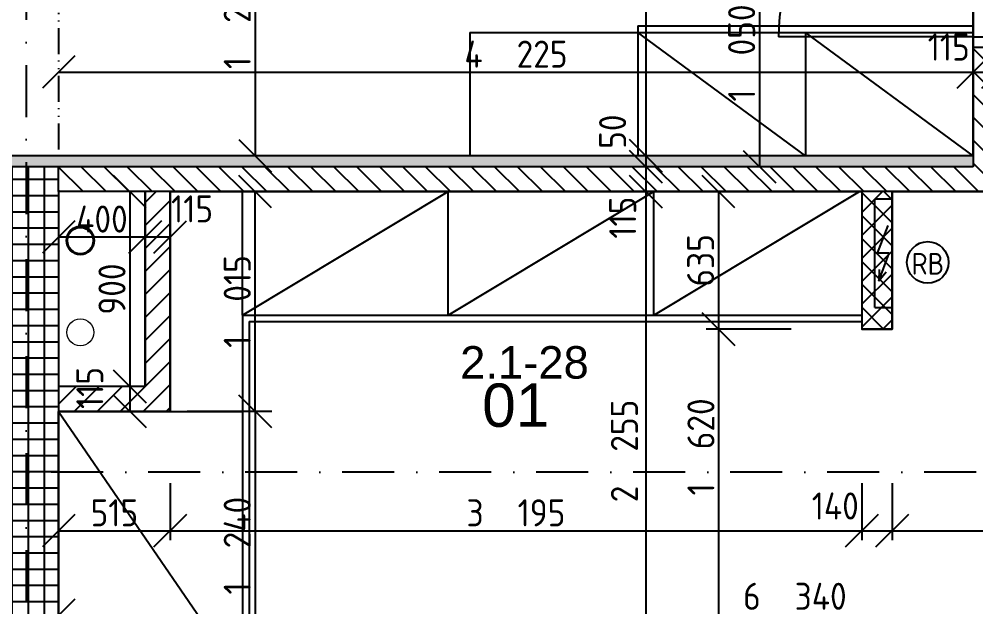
# Model space of a CAD drawing. Extents: x 4511820 to 5180432, y -1526536 to -944957.
# Drawn here: x 5014158 to 5018578, y -1252267 to -1249553 of the extents above; entities that cross this region are included whole.
import ezdxf

# ---------------------------------------------------------------- set-up
doc = ezdxf.new("R2010")
doc.units = 0
doc.header["$MEASUREMENT"] = 0
doc.linetypes.add('ACAD_ISO12W100', pattern=[22, 12, -3, 0.5, -3, 0.5, -3])
doc.linetypes.add('BODKOCIARKOVANA_3', pattern=[5.6, 3, -1.3, 0, -1.3])
doc.layers.get('0').update_dxf_attribs({"linetype": 'CONTINUOUS'})
doc.layers.get('Defpoints').update_dxf_attribs({"color": 61, "linetype": 'CONTINUOUS'})
for name, color, linetype in [('DVERE', 45, 'CONTINUOUS'), ('KÓTY', 4, 'CONTINUOUS'), ('MÚRY', 1, 'CONTINUOUS'), ('osi', 253, 'CONTINUOUS'), ('Plochy', 41, 'CONTINUOUS'), ('POPIS', 7, 'CONTINUOUS'), ('TENKÁ', 7, 'CONTINUOUS'), ('ZARIADENIE', 47, 'CONTINUOUS'), ('ZZ-elektro', 221, 'CONTINUOUS'), ('ŠRAFY', 82, 'CONTINUOUS')]:
    doc.layers.add(name, color=color, linetype=linetype)
doc.layers.add('zz-kanal-daždová', color=136, linetype='CONTINUOUS', lineweight=40)
doc.layers.add('zz-kanal-splaskova', color=37, linetype='CONTINUOUS', lineweight=18)
doc.styles.add('ARIAL', font='arial.ttf')
doc.styles.add('STYLE1', font='isocp.shx')
doc.dimstyles.new('STANDARD-50', dxfattribs={"dimtxt": 125, "dimasz": 150, "dimexe": 10, "dimexo": 200, "dimgap": 20, "dimtad": 1, "dimdsep": 46, "dimlunit": 6, "dimtxsty": 'STYLE1', "dimblk1": 'OBLIQUE', "dimblk2": 'OBLIQUE', "dimsah": 1, "dimcen": 2.5, "dimse1": 1, "dimse2": 1, "dimadec": 0, "dimazin": 0, "dimtfac": 1, "dimtmove": 1, "dimatfit": 3, "dimldrblk": 'OBLIQUE', "dimfxl": 1, "dimtolj": 1, "dimtzin": 0, "dimarcsym": 0})

# ---------------------------------------------------------------- blocks, each defined once
blk = doc.blocks.new('_OBLIQUE')
at = {"color": 0, "linetype": 'ByBlock'}
blk.add_line((-0.5, -0.5), (0.5, 0.5), dxfattribs=at)
blk = doc.blocks.new('*D31097')
at = {"layer": 'Defpoints', "color": 0}
for p in [(5014341, -1249559.2), (5018566, -1249797), (5018566, -1249909.2)]:
    blk.add_point(p, dxfattribs=at)
at = {"layer": 'KÓTY', "color": 0, "lineweight": -2}
blk.add_line((5014341, -1249797), (5018566, -1249797), dxfattribs=at)
at = {"layer": 'KÓTY', "color": 0, "linetype": 'ByBlock', "lineweight": -2, "xscale": 150, "yscale": 150, "zscale": 150, "rotation": 180}
blk.add_blockref('_OBLIQUE', (5014341, -1249797), dxfattribs=at)
at = {"layer": 'KÓTY', "color": 0, "linetype": 'ByBlock', "lineweight": -2, "xscale": 150, "yscale": 150, "zscale": 150}
blk.add_blockref('_OBLIQUE', (5018566, -1249797), dxfattribs=at)
at = {"layer": 'KÓTY', "color": 0, "insert": (5016453.5, -1249714.5), "char_height": 125, "attachment_point": 5, "style": 'STYLE1'}
blk.add_mtext('\\A1;4ﾠ225', dxfattribs=at)
blk = doc.blocks.new('*D31114')
at = {"layer": 'Defpoints', "color": 0}
for p in [(5014741, -1250349.2), (5014670, -1251249.2), (5014741, -1251249.2)]:
    blk.add_point(p, dxfattribs=at)
at = {"layer": 'KÓTY', "color": 0, "lineweight": -2}
blk.add_line((5014670, -1250349.2), (5014670, -1251249.2), dxfattribs=at)
at = {"layer": 'KÓTY', "color": 0, "linetype": 'ByBlock', "lineweight": -2, "xscale": 150, "yscale": 150, "zscale": 150}
for p, rotation in [((5014670, -1250349.2), 90), ((5014670, -1251249.2), 270)]:
    blk.add_blockref('_OBLIQUE', p, dxfattribs=dict(at, rotation=rotation))
at = {"layer": 'KÓTY', "color": 0, "insert": (5014587.5, -1250799.2), "char_height": 125, "attachment_point": 5, "rotation": 90, "style": 'STYLE1'}
blk.add_mtext('\\A1;900', dxfattribs=at)
blk = doc.blocks.new('*D31115')
at = {"layer": 'Defpoints', "color": 0}
for p in [(5014741, -1251249.2), (5014670, -1251364.2), (5014741, -1251364.2)]:
    blk.add_point(p, dxfattribs=at)
at = {"layer": 'KÓTY', "color": 0, "lineweight": -2}
blk.add_line((5014670, -1251249.2), (5014670, -1251364.2), dxfattribs=at)
at = {"layer": 'KÓTY', "color": 0, "linetype": 'ByBlock', "lineweight": -2, "xscale": 150, "yscale": 150, "zscale": 150}
for p, rotation in [((5014670, -1251249.2), 90), ((5014670, -1251364.2), 270)]:
    blk.add_blockref('_OBLIQUE', p, dxfattribs=dict(at, rotation=rotation))
at = {"layer": 'KÓTY', "color": 0, "insert": (5014485, -1251256), "char_height": 125, "attachment_point": 5, "rotation": 90, "style": 'STYLE1'}
blk.add_mtext('\\A1;115', dxfattribs=at)
blk = doc.blocks.new('*D31116')
at = {"layer": 'Defpoints', "color": 0}
for p in [(5014341, -1250349.2), (5014741, -1250349.2), (5014741, -1250558.5)]:
    blk.add_point(p, dxfattribs=at)
at = {"layer": 'KÓTY', "color": 0, "lineweight": -2}
blk.add_line((5014341, -1250558.5), (5014741, -1250558.5), dxfattribs=at)
at = {"layer": 'KÓTY', "color": 0, "linetype": 'ByBlock', "lineweight": -2, "xscale": 150, "yscale": 150, "zscale": 150, "rotation": 180}
blk.add_blockref('_OBLIQUE', (5014341, -1250558.5), dxfattribs=at)
at = {"layer": 'KÓTY', "color": 0, "linetype": 'ByBlock', "lineweight": -2, "xscale": 150, "yscale": 150, "zscale": 150}
blk.add_blockref('_OBLIQUE', (5014741, -1250558.5), dxfattribs=at)
at = {"layer": 'KÓTY', "color": 0, "insert": (5014541, -1250476), "char_height": 125, "attachment_point": 5, "style": 'STYLE1'}
blk.add_mtext('\\A1;400', dxfattribs=at)
blk = doc.blocks.new('*D31117')
at = {"layer": 'Defpoints', "color": 0}
for p in [(5014741, -1250349.2), (5014856, -1250349.2), (5014856, -1250558.5)]:
    blk.add_point(p, dxfattribs=at)
at = {"layer": 'KÓTY', "color": 0, "lineweight": -2}
blk.add_line((5014741, -1250558.5), (5014856, -1250558.5), dxfattribs=at)
at = {"layer": 'KÓTY', "color": 0, "linetype": 'ByBlock', "lineweight": -2, "xscale": 150, "yscale": 150, "zscale": 150, "rotation": 180}
blk.add_blockref('_OBLIQUE', (5014741, -1250558.5), dxfattribs=at)
at = {"layer": 'KÓTY', "color": 0, "linetype": 'ByBlock', "lineweight": -2, "xscale": 150, "yscale": 150, "zscale": 150}
blk.add_blockref('_OBLIQUE', (5014856, -1250558.5), dxfattribs=at)
at = {"layer": 'KÓTY', "color": 0, "insert": (5014957.5, -1250429), "char_height": 125, "attachment_point": 5, "style": 'STYLE1'}
blk.add_mtext('\\A1;115', dxfattribs=at)
blk = doc.blocks.new('*D31118')
at = {"layer": 'Defpoints', "color": 0}
for p in [(5014341, -1251651.7), (5014856, -1251651.7), (5014856, -1251915)]:
    blk.add_point(p, dxfattribs=at)
at = {"layer": 'KÓTY', "color": 0, "lineweight": -2}
blk.add_line((5014341, -1251915), (5014856, -1251915), dxfattribs=at)
at = {"layer": 'KÓTY', "color": 0, "linetype": 'ByBlock', "lineweight": -2, "xscale": 150, "yscale": 150, "zscale": 150, "rotation": 180}
blk.add_blockref('_OBLIQUE', (5014341, -1251915), dxfattribs=at)
at = {"layer": 'KÓTY', "color": 0, "linetype": 'ByBlock', "lineweight": -2, "xscale": 150, "yscale": 150, "zscale": 150}
blk.add_blockref('_OBLIQUE', (5014856, -1251915), dxfattribs=at)
at = {"layer": 'KÓTY', "color": 0, "insert": (5014598.5, -1251832.5), "char_height": 125, "attachment_point": 5, "style": 'STYLE1'}
blk.add_mtext('\\A1;515', dxfattribs=at)
blk = doc.blocks.new('*D31119')
at = {"layer": 'Defpoints', "color": 0}
for p in [(5018051, -1251271.7), (5014856, -1251651.7), (5018051, -1251915)]:
    blk.add_point(p, dxfattribs=at)
at = {"layer": 'KÓTY', "color": 0, "lineweight": -2}
blk.add_line((5014856, -1251915), (5018051, -1251915), dxfattribs=at)
at = {"layer": 'KÓTY', "color": 0, "linetype": 'ByBlock', "lineweight": -2, "xscale": 150, "yscale": 150, "zscale": 150, "rotation": 180}
blk.add_blockref('_OBLIQUE', (5014856, -1251915), dxfattribs=at)
at = {"layer": 'KÓTY', "color": 0, "linetype": 'ByBlock', "lineweight": -2, "xscale": 150, "yscale": 150, "zscale": 150}
blk.add_blockref('_OBLIQUE', (5018051, -1251915), dxfattribs=at)
at = {"layer": 'KÓTY', "color": 0, "insert": (5016453.5, -1251832.5), "char_height": 125, "attachment_point": 5, "style": 'STYLE1'}
blk.add_mtext('\\A1;3ﾠ195', dxfattribs=at)
blk = doc.blocks.new('*D31120')
at = {"layer": 'Defpoints', "color": 0}
for p in [(5018051, -1251271.7), (5018191, -1251271.7), (5018191, -1251915)]:
    blk.add_point(p, dxfattribs=at)
at = {"layer": 'KÓTY', "color": 0, "lineweight": -2}
blk.add_line((5018051, -1251915), (5018191, -1251915), dxfattribs=at)
at = {"layer": 'KÓTY', "color": 0, "linetype": 'ByBlock', "lineweight": -2, "xscale": 150, "yscale": 150, "zscale": 150, "rotation": 180}
blk.add_blockref('_OBLIQUE', (5018051, -1251915), dxfattribs=at)
at = {"layer": 'KÓTY', "color": 0, "linetype": 'ByBlock', "lineweight": -2, "xscale": 150, "yscale": 150, "zscale": 150}
blk.add_blockref('_OBLIQUE', (5018191, -1251915), dxfattribs=at)
at = {"layer": 'KÓTY', "color": 0, "insert": (5017928.5, -1251801), "char_height": 125, "attachment_point": 5, "style": 'STYLE1'}
blk.add_mtext('\\A1;140', dxfattribs=at)
blk = doc.blocks.new('*D31121')
at = {"layer": 'Defpoints', "color": 0}
for p in [(5018191, -1251271.7), (5020681, -1251271.7), (5020681, -1251915)]:
    blk.add_point(p, dxfattribs=at)
at = {"layer": 'KÓTY', "color": 0, "lineweight": -2}
blk.add_line((5018191, -1251915), (5020681, -1251915), dxfattribs=at)
at = {"layer": 'KÓTY', "color": 0, "linetype": 'ByBlock', "lineweight": -2, "xscale": 150, "yscale": 150, "zscale": 150, "rotation": 180}
blk.add_blockref('_OBLIQUE', (5018191, -1251915), dxfattribs=at)
at = {"layer": 'KÓTY', "color": 0, "linetype": 'ByBlock', "lineweight": -2, "xscale": 150, "yscale": 150, "zscale": 150}
blk.add_blockref('_OBLIQUE', (5020681, -1251915), dxfattribs=at)
at = {"layer": 'KÓTY', "color": 0, "insert": (5019260.5, -1251816.5), "char_height": 125, "attachment_point": 5, "style": 'STYLE1'}
blk.add_mtext('\\A1;2ﾠ490', dxfattribs=at)
blk = doc.blocks.new('*D31122')
at = {"layer": 'Defpoints', "color": 0}
for p in [(5014341, -1251915), (5020681, -1251915), (5020681, -1252305.5)]:
    blk.add_point(p, dxfattribs=at)
at = {"layer": 'KÓTY', "color": 0, "lineweight": -2}
blk.add_line((5014341, -1252305.5), (5020681, -1252305.5), dxfattribs=at)
at = {"layer": 'KÓTY', "color": 0, "linetype": 'ByBlock', "lineweight": -2, "xscale": 150, "yscale": 150, "zscale": 150, "rotation": 180}
blk.add_blockref('_OBLIQUE', (5014341, -1252305.5), dxfattribs=at)
at = {"layer": 'KÓTY', "color": 0, "linetype": 'ByBlock', "lineweight": -2, "xscale": 150, "yscale": 150, "zscale": 150}
blk.add_blockref('_OBLIQUE', (5020681, -1252305.5), dxfattribs=at)
at = {"layer": 'KÓTY', "color": 0, "insert": (5017742, -1252218), "char_height": 125, "attachment_point": 5, "style": 'STYLE1'}
blk.add_mtext('\\A1;6ﾠ340', dxfattribs=at)
blk = doc.blocks.new('*D31124')
at = {"layer": 'Defpoints', "color": 0}
for p in [(5014856, -1248934.2), (5014856, -1250184.2), (5015248.5, -1250184.2)]:
    blk.add_point(p, dxfattribs=at)
at = {"layer": 'KÓTY', "color": 0, "lineweight": -2}
blk.add_line((5015248.5, -1248934.2), (5015248.5, -1250184.2), dxfattribs=at)
at = {"layer": 'KÓTY', "color": 0, "linetype": 'ByBlock', "lineweight": -2, "xscale": 150, "yscale": 150, "zscale": 150}
for p, rotation in [((5015248.5, -1248934.2), 90), ((5015248.5, -1250184.2), 270)]:
    blk.add_blockref('_OBLIQUE', p, dxfattribs=dict(at, rotation=rotation))
at = {"layer": 'KÓTY', "color": 0, "insert": (5015166, -1249559.2), "char_height": 125, "attachment_point": 5, "rotation": 90, "style": 'STYLE1'}
blk.add_mtext('\\A1;1ﾠ250', dxfattribs=at)
blk = doc.blocks.new('*D31127')
at = {"layer": 'Defpoints', "color": 0}
for p in [(5017053.5, -1248384.2), (5017053.5, -1250184.2), (5017053.5, -1250184.2)]:
    blk.add_point(p, dxfattribs=at)
at = {"layer": 'KÓTY', "color": 0, "lineweight": -2}
blk.add_line((5017053.5, -1248384.2), (5017053.5, -1250184.2), dxfattribs=at)
at = {"layer": 'KÓTY', "color": 0, "linetype": 'ByBlock', "lineweight": -2, "xscale": 150, "yscale": 150, "zscale": 150}
for p, rotation in [((5017053.5, -1248384.2), 90), ((5017053.5, -1250184.2), 270)]:
    blk.add_blockref('_OBLIQUE', p, dxfattribs=dict(at, rotation=rotation))
at = {"layer": 'KÓTY', "color": 0, "insert": (5016971, -1249284.2), "char_height": 125, "attachment_point": 5, "rotation": 90, "style": 'STYLE1'}
blk.add_mtext('\\A1;1ﾠ800', dxfattribs=at)
blk = doc.blocks.new('*D31128')
at = {"layer": 'Defpoints', "color": 0}
for p in [(5014856, -1250349.2), (5015248.5, -1250349.2), (5014856, -1251364.2)]:
    blk.add_point(p, dxfattribs=at)
at = {"layer": 'KÓTY', "color": 0, "lineweight": -2}
blk.add_line((5015248.5, -1251364.2), (5015248.5, -1250349.2), dxfattribs=at)
at = {"layer": 'KÓTY', "color": 0, "linetype": 'ByBlock', "lineweight": -2, "xscale": 150, "yscale": 150, "zscale": 150}
for p, rotation in [((5015248.5, -1250349.2), 90), ((5015248.5, -1251364.2), 270)]:
    blk.add_blockref('_OBLIQUE', p, dxfattribs=dict(at, rotation=rotation))
at = {"layer": 'KÓTY', "color": 0, "insert": (5015166, -1250856.7), "char_height": 125, "attachment_point": 5, "rotation": 90, "style": 'STYLE1'}
blk.add_mtext('\\A1;1ﾠ015', dxfattribs=at)
blk = doc.blocks.new('*D31129')
at = {"layer": 'Defpoints', "color": 0}
for p in [(5014856, -1251364.2), (5015091, -1252604.2), (5015248.5, -1252604.2)]:
    blk.add_point(p, dxfattribs=at)
at = {"layer": 'KÓTY', "color": 0, "lineweight": -2}
blk.add_line((5015248.5, -1251364.2), (5015248.5, -1252604.2), dxfattribs=at)
at = {"layer": 'KÓTY', "color": 0, "linetype": 'ByBlock', "lineweight": -2, "xscale": 150, "yscale": 150, "zscale": 150}
for p, rotation in [((5015248.5, -1251364.2), 90), ((5015248.5, -1252604.2), 270)]:
    blk.add_blockref('_OBLIQUE', p, dxfattribs=dict(at, rotation=rotation))
at = {"layer": 'KÓTY', "color": 0, "insert": (5015166, -1251984.2), "char_height": 125, "attachment_point": 5, "rotation": 90, "style": 'STYLE1'}
blk.add_mtext('\\A1;1ﾠ240', dxfattribs=at)
blk = doc.blocks.new('*D31130')
at = {"layer": 'Defpoints', "color": 0}
for p in [(5018121, -1250349.2), (5017053.5, -1252604.2), (5018108.5, -1252604.2)]:
    blk.add_point(p, dxfattribs=at)
at = {"layer": 'KÓTY', "color": 0, "lineweight": -2}
blk.add_line((5017053.5, -1250349.2), (5017053.5, -1252604.2), dxfattribs=at)
at = {"layer": 'KÓTY', "color": 0, "linetype": 'ByBlock', "lineweight": -2, "xscale": 150, "yscale": 150, "zscale": 150}
for p, rotation in [((5017053.5, -1250349.2), 90), ((5017053.5, -1252604.2), 270)]:
    blk.add_blockref('_OBLIQUE', p, dxfattribs=dict(at, rotation=rotation))
at = {"layer": 'KÓTY', "color": 0, "insert": (5016954.5, -1251547), "char_height": 125, "attachment_point": 5, "rotation": 90, "style": 'STYLE1'}
blk.add_mtext('\\A1;2ﾠ255', dxfattribs=at)
blk = doc.blocks.new('*D31139')
at = {"layer": 'Defpoints', "color": 0}
for p in [(5018051, -1250349.2), (5017389, -1250984.2), (5018051, -1250984.2)]:
    blk.add_point(p, dxfattribs=at)
at = {"layer": 'KÓTY', "color": 0, "lineweight": -2}
blk.add_line((5017389, -1250349.2), (5017389, -1250984.2), dxfattribs=at)
at = {"layer": 'KÓTY', "color": 0, "linetype": 'ByBlock', "lineweight": -2, "xscale": 150, "yscale": 150, "zscale": 150}
for p, rotation in [((5017389, -1250349.2), 90), ((5017389, -1250984.2), 270)]:
    blk.add_blockref('_OBLIQUE', p, dxfattribs=dict(at, rotation=rotation))
at = {"layer": 'KÓTY', "color": 0, "insert": (5017306.5, -1250666.7), "char_height": 125, "attachment_point": 5, "rotation": 90, "style": 'STYLE1'}
blk.add_mtext('\\A1;635', dxfattribs=at)
blk = doc.blocks.new('*D31140')
at = {"layer": 'Defpoints', "color": 0}
for p in [(5018051, -1250984.2), (5017389, -1252604.2), (5017866, -1252604.2)]:
    blk.add_point(p, dxfattribs=at)
at = {"layer": 'KÓTY', "color": 0, "lineweight": -2}
blk.add_line((5017389, -1250984.2), (5017389, -1252604.2), dxfattribs=at)
at = {"layer": 'KÓTY', "color": 0, "linetype": 'ByBlock', "lineweight": -2, "xscale": 150, "yscale": 150, "zscale": 150}
for p, rotation in [((5017389, -1250984.2), 90), ((5017389, -1252604.2), 270)]:
    blk.add_blockref('_OBLIQUE', p, dxfattribs=dict(at, rotation=rotation))
at = {"layer": 'KÓTY', "color": 0, "insert": (5017308, -1251528), "char_height": 125, "attachment_point": 5, "rotation": 90, "style": 'STYLE1'}
blk.add_mtext('\\A1;1ﾠ620', dxfattribs=at)
blk = doc.blocks.new('*D31145')
at = {"layer": 'Defpoints', "color": 0}
for p in [(5017053.5, -1250184.2), (5017053.5, -1250234.2), (5017053.5, -1250234.2)]:
    blk.add_point(p, dxfattribs=at)
at = {"layer": 'KÓTY', "color": 0, "lineweight": -2}
blk.add_line((5017053.5, -1250184.2), (5017053.5, -1250234.2), dxfattribs=at)
at = {"layer": 'KÓTY', "color": 0, "linetype": 'ByBlock', "lineweight": -2, "xscale": 150, "yscale": 150, "zscale": 150}
for p, rotation in [((5017053.5, -1250184.2), 90), ((5017053.5, -1250234.2), 270)]:
    blk.add_blockref('_OBLIQUE', p, dxfattribs=dict(at, rotation=rotation))
at = {"layer": 'KÓTY', "color": 0, "insert": (5016900, -1250072.5), "char_height": 125, "attachment_point": 5, "rotation": 90, "style": 'STYLE1'}
blk.add_mtext('\\A1;50', dxfattribs=at)
blk = doc.blocks.new('*D31146')
at = {"layer": 'Defpoints', "color": 0}
for p in [(5017053.5, -1250234.2), (5017053.5, -1250349.2), (5017053.5, -1250349.2)]:
    blk.add_point(p, dxfattribs=at)
at = {"layer": 'KÓTY', "color": 0, "lineweight": -2}
blk.add_line((5017053.5, -1250234.2), (5017053.5, -1250349.2), dxfattribs=at)
at = {"layer": 'KÓTY', "color": 0, "linetype": 'ByBlock', "lineweight": -2, "xscale": 150, "yscale": 150, "zscale": 150}
for p, rotation in [((5017053.5, -1250234.2), 90), ((5017053.5, -1250349.2), 270)]:
    blk.add_blockref('_OBLIQUE', p, dxfattribs=dict(at, rotation=rotation))
at = {"layer": 'KÓTY', "color": 0, "insert": (5016946.5, -1250469.5), "char_height": 125, "attachment_point": 5, "rotation": 90, "style": 'STYLE1'}
blk.add_mtext('\\A1;115', dxfattribs=at)
blk = doc.blocks.new('*D31473')
at = {"layer": 'Defpoints', "color": 0}
for p in [(5018566, -1249797), (5018681, -1249797), (5018681, -1249797)]:
    blk.add_point(p, dxfattribs=at)
at = {"layer": 'KÓTY', "color": 0, "lineweight": -2}
blk.add_line((5018566, -1249797), (5018681, -1249797), dxfattribs=at)
at = {"layer": 'KÓTY', "color": 0, "linetype": 'ByBlock', "lineweight": -2, "xscale": 150, "yscale": 150, "zscale": 150, "rotation": 180}
blk.add_blockref('_OBLIQUE', (5018566, -1249797), dxfattribs=at)
at = {"layer": 'KÓTY', "color": 0, "linetype": 'ByBlock', "lineweight": -2, "xscale": 150, "yscale": 150, "zscale": 150}
blk.add_blockref('_OBLIQUE', (5018681, -1249797), dxfattribs=at)
at = {"layer": 'KÓTY', "color": 0, "insert": (5018452.5, -1249682), "char_height": 125, "attachment_point": 5, "style": 'STYLE1'}
blk.add_mtext('\\A1;115', dxfattribs=at)
blk = doc.blocks.new('*D31557')
at = {"layer": 'Defpoints', "color": 0}
for p in [(5017786.6, -1249184.2), (5017578.5, -1250234.2), (5017786.6, -1250234.2)]:
    blk.add_point(p, dxfattribs=at)
at = {"layer": 'KÓTY', "color": 0, "lineweight": -2}
blk.add_line((5017578.5, -1249184.2), (5017578.5, -1250234.2), dxfattribs=at)
at = {"layer": 'KÓTY', "color": 0, "linetype": 'ByBlock', "lineweight": -2, "xscale": 150, "yscale": 150, "zscale": 150}
for p, rotation in [((5017578.5, -1249184.2), 90), ((5017578.5, -1250234.2), 270)]:
    blk.add_blockref('_OBLIQUE', p, dxfattribs=dict(at, rotation=rotation))
at = {"layer": 'KÓTY', "color": 0, "insert": (5017496, -1249709.2), "char_height": 125, "attachment_point": 5, "rotation": 90, "style": 'STYLE1'}
blk.add_mtext('\\A1;1ﾠ050', dxfattribs=at)

msp = doc.modelspace()

# ---------------------------------------------------------------- hatches: boundary and pattern name
at = {"layer": 'ŠRAFY', "ltscale": 0.25}
h = msp.add_hatch(dxfattribs=at)
h.set_pattern_fill('ANSI31', color=256, scale=600, angle=90, style=0)
h.set_pattern_definition([(135, (-2976355.03, 109742.89), (-53.0330086, -53.0330086), [])])
h.paths.add_polyline_path([(5018566, -1250234.226), (5014341, -1250234.226), (5014341, -1250349.226), (5014741, -1250349.226), (5014856, -1250349.226), (5018051, -1250349.226), (5018166, -1250349.226), (5018841, -1250349.226), (5018841, -1250234.226), (5018681, -1250234.226), (5018681, -1249684.226), (5018566, -1249684.226), (5018566, -1250184.226)])
at = {"layer": 'ŠRAFY'}
h = msp.add_hatch(dxfattribs=at)
h.set_pattern_fill('DOTS', color=256, scale=250)
h.set_pattern_definition([(0, (0, -89070.035), (7.8125, 15.625), [0, -15.625])])
h.paths.add_polyline_path([(5014341, -1250234.226), (5018566, -1250234.226), (5018566, -1250184.226), (5014341, -1250184.226), (5014041, -1250184.226), (5014041, -1250234.226)])
at = {"layer": 'ŠRAFY', "ltscale": 0.25}
h = msp.add_hatch(dxfattribs=at)
h.set_pattern_fill('ANSI37', color=256, scale=600, angle=45)
h.set_pattern_definition([(90, (-3307273.674, 579782.7), (-75, 1e-14), []), (180, (-3307273.674, 579782.7), (-1e-14, -75), [])])
h.paths.add_polyline_path([(5014041, -1250234.226), (5014041, -1252919.226), (5014041, -1258104.226), (5014341, -1258104.226), (5014341, -1252719.226), (5014341, -1252604.226), (5014341, -1251364.226), (5014341, -1251249.226), (5014341, -1250349.226), (5014341, -1250234.226)])
h = msp.add_hatch(dxfattribs=at)
h.set_pattern_fill('ANSI31', color=256, scale=600, style=0)
h.set_pattern_definition([(45, (515270.5, 214751.965), (-53.0330086, 53.0330086), [])])
h.paths.add_polyline_path([(5014741, -1250349.226), (5014741, -1251249.226), (5014341, -1251249.226), (5014341, -1251364.226), (5014856, -1251364.226), (5014856, -1250349.226)])
h = msp.add_hatch(dxfattribs=at)
h.set_pattern_fill('ANSI37', color=256, scale=600, style=0)
h.set_pattern_definition([(45, (-3027222.4, 367531.64), (-53.0330086, 53.0330086), []), (135, (-3027222.4, 367531.64), (-53.0330086, -53.0330086), [])])
h.paths.add_polyline_path([(5018051, -1250984.226), (5018191, -1250984.226), (5018191, -1250349.226), (5018051, -1250349.226), (5018051, -1250919.226), (5018051, -1250949.226)])

# ---------------------------------------------------------------- linework, layer by layer
at = {"layer": 'DVERE'}
for q in [(5018566, -1248734.226), (5017666, -1249634.226)]:
    msp.add_line((5018566, -1249634.226), q, dxfattribs=at)
msp.add_arc((5018566, -1249634.226), 900, 90, 180, dxfattribs=at)
at = {"layer": 'KÓTY'}
for p, q in [((5017724, -1250984.226), (5017331.5, -1250984.226)), ((5015326.5, -1251364.226), (5014934, -1251364.226)), ((5014856, -1251695.226), (5014856, -1251958.535)), ((5018051, -1251695.226), (5018051, -1251958.535)), ((5018191, -1251695.226), (5018191, -1251958.535))]:
    msp.add_line(p, q, dxfattribs=at)
at = {"layer": 'MÚRY'}
for p, q in [((5018566, -1250184.226), (5018566, -1249634.226)), ((5018566, -1249634.226), (5018681, -1249634.226)), ((5018566, -1250184.226), (5014041, -1250184.226)), ((5018051, -1250349.226), (5018051, -1250984.226)), ((5018191, -1250349.226), (5018191, -1250984.226)), ((5018191, -1250984.226), (5018051, -1250984.226)), ((5014341, -1251364.226), (5014341, -1252604.226)), ((5014856, -1251364.226), (5014341, -1251364.226))]:
    msp.add_line(p, q, dxfattribs=at)
at = {"layer": 'MÚRY', "ltscale": 0.25}
for p, q in [((5014341, -1250349.226), (5014341, -1251249.226)), ((5014741, -1250349.226), (5014341, -1250349.226)), ((5014741, -1251249.226), (5014741, -1250349.226)), ((5014741, -1250349.226), (5014741, -1251249.226)), ((5014856, -1250349.226), (5014856, -1251364.226)), ((5018051, -1250349.226), (5014856, -1250349.226)), ((5018891, -1250349.226), (5018191, -1250349.226)), ((5014741, -1251249.226), (5014341, -1251249.226)), ((5014741, -1251249.226), (5014341, -1251249.226))]:
    msp.add_line(p, q, dxfattribs=at)
at = {"layer": 'osi', "linetype": 'BODKOCIARKOVANA_3', "ltscale": 80}
for p, q in [((5014191, -1223327.035), (5014191, -1260844.226)), ((5041881, -1251644.226), (4978211, -1251644.226))]:
    msp.add_line(p, q, dxfattribs=at)
at = {"layer": 'Plochy'}
for points in [[(5014041, -1250184.226), (5014041, -1248934.226), (5014856, -1248934.226), (5014856, -1248384.226), (5018566, -1248384.226), (5018566, -1250184.226)], [(5014341, -1252604.226), (5014341, -1251364.226), (5014856, -1251364.226), (5014856, -1250349.226), (5018051, -1250349.226), (5018051, -1250984.226), (5018191, -1250984.226), (5018191, -1250349.226), (5020681, -1250349.226), (5020681, -1250984.226), (5020981, -1250984.226), (5020981, -1252604.226)]]:
    msp.add_lwpolyline(points, close=True, dxfattribs=at)
at = {"layer": 'TENKÁ', "linetype": 'ACAD_ISO12W100', "ltscale": 10}
msp.add_line((5014341, -1248934.226), (5014341, -1250184.226), dxfattribs=at)
at = {"layer": 'TENKÁ'}
for p, q in [((5018681, -1249684.226), (5018566, -1249684.226)), ((5018566, -1250184.226), (5018566, -1250234.226)), ((5018566, -1250234.226), (5014041, -1250234.226)), ((5014341, -1250349.226), (5014341, -1250234.226)), ((5014856, -1250349.226), (5014741, -1250349.226)), ((5018191, -1250349.226), (5018051, -1250349.226)), ((5014341, -1251249.226), (5014341, -1251364.226))]:
    msp.add_line(p, q, dxfattribs=at)
at = {"layer": 'ZARIADENIE'}
for p, q in [((5017016, -1249584.226), (5018566, -1249584.226)), ((5017016, -1249584.226), (5017016, -1250184.226)), ((5016241, -1249614.226), (5018566, -1249614.226)), ((5016241, -1249614.226), (5016241, -1250184.226)), ((5017791, -1250184.226), (5017016, -1249614.226)), ((5018566, -1250184.226), (5017791, -1249614.226)), ((5017791, -1249614.226), (5017791, -1250184.226)), ((5015191, -1250919.226), (5015191, -1250349.226)), ((5015191, -1250919.226), (5016141, -1250349.226)), ((5016141, -1250919.226), (5016141, -1250349.226)), ((5016141, -1250919.226), (5017091, -1250349.226)), ((5017091, -1250919.226), (5017091, -1250349.226)), ((5017091, -1250919.226), (5018041, -1250349.226)), ((5015191, -1250919.226), (5015191, -1252604.226)), ((5015191, -1250919.226), (5018051, -1250919.226)), ((5015221, -1250949.226), (5015221, -1252604.226)), ((5015221, -1250949.226), (5018051, -1250949.226)), ((5014341, -1251364.226), (5015191, -1252604.226)), ((5014856, -1251364.226), (5015191, -1251364.226))]:
    msp.add_line(p, q, dxfattribs=at)
at = {"layer": 'ZZ-elektro'}
for p, q in [((5018111, -1250884.226), (5018111, -1250384.226)), ((5018191, -1250384.226), (5018111, -1250384.226)), ((5018124.17, -1250634.226), (5018172.454, -1250505.733)), ((5018177.883, -1250634.226), (5018124.17, -1250634.226)), ((5018129.599, -1250762.72), (5018177.883, -1250634.226)), ((5018130.922, -1250709.413), (5018129.599, -1250762.72)), ((5018163.708, -1250721.733), (5018129.599, -1250762.72)), ((5018111, -1250884.226), (5018191, -1250884.226))]:
    msp.add_line(p, q, dxfattribs=at)
msp.add_circle((5018355.568, -1250676.312), 96, dxfattribs=at)
at = {"layer": 'zz-kanal-daždová'}
msp.add_circle((5014441, -1250575.226), 62.5, dxfattribs=at)
at = {"layer": 'zz-kanal-splaskova'}
msp.add_circle((5014441, -1250999.226), 62.5, dxfattribs=at)

# ---------------------------------------------------------------- texts
at = {"layer": 'POPIS', "lineweight": 40, "ltscale": 0.25, "style": 'ARIAL'}
for s, height, p in [('2.1-28', 150, (5016195.769, -1251212.805)), ('01', 200, (5016297.311, -1251435.305))]:
    msp.add_text(s, height=height, dxfattribs=at).set_placement(p)
at = {"layer": 'ZZ-elektro', "style": 'STYLE1'}
msp.add_text('RB', height=100, dxfattribs=at).set_placement((5018280.94, -1250732.511))

# ---------------------------------------------------------------- dimensions: what is measured, and where the dimension line sits
at = {"layer": 'KÓTY'}
for base, p1, p2, picture, middle in [((5017053.5, -1250184.226), (5017053.5, -1248384.226), (5017053.5, -1250184.226), '*D31127', (5016970.957, -1249284.226)), ((5015248.5, -1250184.226), (5014856, -1248934.226), (5014856, -1250184.226), '*D31124', (5015165.957, -1249559.226)), ((5014670, -1251249.226), (5014741, -1250349.226), (5014741, -1251249.226), '*D31114', (5014587.5, -1250799.226)), ((5015248.5, -1250349.226), (5014856, -1251364.226), (5014856, -1250349.226), '*D31128', (5015165.957, -1250856.726)), ((5017389, -1250984.226), (5018051, -1250349.226), (5018051, -1250984.226), '*D31139', (5017306.5, -1250666.726)), ((5014670, -1251364.226), (5014741, -1251249.226), (5014741, -1251364.226), '*D31115', (5014485, -1251255.976)), ((5015248.5, -1252604.226), (5014856, -1251364.226), (5015091, -1252604.226), '*D31129', (5015165.957, -1251984.226))]:
    dim = msp.add_linear_dim(base=base, p1=p1, p2=p2, angle=90, dimstyle='STANDARD-50', dxfattribs=at)
    dim.commit()
    dim.dimension.update_dxf_attribs({"geometry": picture, "text_midpoint": middle})
dim = msp.add_linear_dim(base=(5017578.5, -1250234.226), p1=(5017786.577, -1249184.226), p2=(5017786.577, -1250234.226), angle=90, dimstyle='STANDARD-50', override={"dimtxsty": 'STYLE1', "dimldrblk": 'OBLIQUE'}, dxfattribs=at)
dim.commit()
dim.dimension.update_dxf_attribs({"geometry": '*D31557', "text_midpoint": (5017495.957, -1249709.226)})
for base, p1, p2, picture, middle in [((5018566, -1249797.035), (5014341, -1249559.226), (5018566, -1249909.226), '*D31097', (5016453.5, -1249714.492)), ((5014741, -1250558.535), (5014341, -1250349.226), (5014741, -1250349.226), '*D31116', (5014541, -1250476.035)), ((5018051, -1251915.035), (5014856, -1251651.726), (5018051, -1251271.726), '*D31119', (5016453.5, -1251832.492)), ((5014856, -1251915.035), (5014341, -1251651.726), (5014856, -1251651.726), '*D31118', (5014598.5, -1251832.535))]:
    dim = msp.add_linear_dim(base=base, p1=p1, p2=p2, dimstyle='STANDARD-50', dxfattribs=at)
    dim.commit()
    dim.dimension.update_dxf_attribs({"geometry": picture, "text_midpoint": middle})
dim = msp.add_linear_dim(base=(5018681, -1249797.035), p1=(5018566, -1249797.035), p2=(5018681, -1249797.035), dimstyle='STANDARD-50', override={"dimtxsty": 'STYLE1', "dimldrblk": 'OBLIQUE'}, dxfattribs=at)
dim.commit()
dim.dimension.update_dxf_attribs({"geometry": '*D31473', "text_midpoint": (5018452.5, -1249764.535), "dimtype": 160})
for base, p1, p2, picture, middle in [((5017053.5, -1250234.226), (5017053.5, -1250184.226), (5017053.5, -1250234.226), '*D31145', (5016982.5, -1250072.535)), ((5017053.5, -1250349.226), (5017053.5, -1250234.226), (5017053.5, -1250349.226), '*D31146', (5017029, -1250469.535)), ((5017053.5, -1252604.226), (5018121, -1250349.226), (5018108.5, -1252604.226), '*D31130', (5017037, -1251547.035)), ((5017389, -1252604.226), (5018051, -1250984.226), (5017866, -1252604.226), '*D31140', (5017390.5, -1251528.035))]:
    dim = msp.add_linear_dim(base=base, p1=p1, p2=p2, angle=90, dimstyle='STANDARD-50', dxfattribs=at)
    dim.commit()
    dim.dimension.update_dxf_attribs({"geometry": picture, "text_midpoint": middle, "dimtype": 160})
for base, p1, p2, picture, middle in [((5014856, -1250558.535), (5014741, -1250349.226), (5014856, -1250349.226), '*D31117', (5014957.5, -1250511.535)), ((5018191, -1251915.035), (5018051, -1251271.726), (5018191, -1251271.726), '*D31120', (5017928.5, -1251883.535)), ((5020681, -1251915.035), (5018191, -1251271.726), (5020681, -1251271.726), '*D31121', (5019260.5, -1251899.035)), ((5020681, -1252305.535), (5014341, -1251915.035), (5020681, -1251915.035), '*D31122', (5017742, -1252300.535))]:
    dim = msp.add_linear_dim(base=base, p1=p1, p2=p2, dimstyle='STANDARD-50', dxfattribs=at)
    dim.commit()
    dim.dimension.update_dxf_attribs({"geometry": picture, "text_midpoint": middle, "dimtype": 160})

doc.saveas('drawing.dxf')
